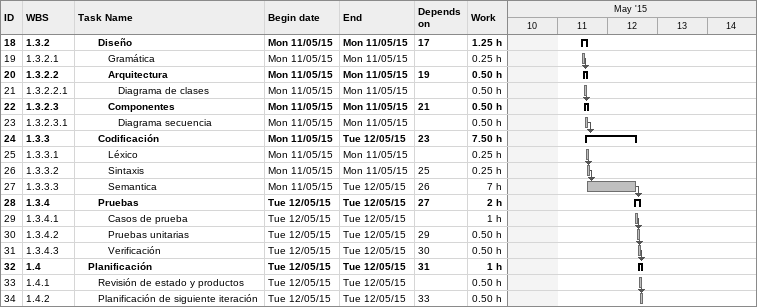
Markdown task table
| ID | WBS | Task | Start | Finish | Predecessors | Work (h) |
|---|---|---|---|---|---|---|
| 18 | 1.3.2 | **Diseño** | 2015-05-11 | 2015-05-11 | 17 | 1.25 |
| 19 | 1.3.2.1 | Gramática | 2015-05-11 | 2015-05-11 |  | 0.25 |
| 20 | 1.3.2.2 | **Arquitectura** | 2015-05-11 | 2015-05-11 | 19 | 0.50 |
| 21 | 1.3.2.2.1 | Diagrama de clases | 2015-05-11 | 2015-05-11 |  | 0.50 |
| 22 | 1.3.2.3 | **Componentes** | 2015-05-11 | 2015-05-11 | 21 | 0.50 |
| 23 | 1.3.2.3.1 | Diagrama secuencia | 2015-05-11 | 2015-05-11 |  | 0.50 |
| 24 | 1.3.3 | **Codificación** | 2015-05-11 | 2015-05-12 | 23 | 7.50 |
| 25 | 1.3.3.1 | Léxico | 2015-05-11 | 2015-05-11 |  | 0.25 |
| 26 | 1.3.3.2 | Sintaxis | 2015-05-11 | 2015-05-11 | 25 | 0.25 |
| 27 | 1.3.3.3 | Semantica | 2015-05-11 | 2015-05-12 | 26 | 7 |
| 28 | 1.3.4 | **Pruebas** | 2015-05-12 | 2015-05-12 | 27 | 2 |
| 29 | 1.3.4.1 | Casos de prueba | 2015-05-12 | 2015-05-12 |  | 1 |
| 30 | 1.3.4.2 | Pruebas unitarias | 2015-05-12 | 2015-05-12 | 29 | 0.50 |
| 31 | 1.3.4.3 | Verificación | 2015-05-12 | 2015-05-12 | 30 | 0.50 |
| 32 | 1.4 | **Planificación** | 2015-05-12 | 2015-05-12 | 31 | 1 |
| 33 | 1.4.1 | Revisión de estado y productos | 2015-05-12 | 2015-05-12 |  | 0.50 |
| 34 | 1.4.2 | Planificación de siguiente iteración | 2015-05-12 | 2015-05-12 | 33 | 0.50 |
